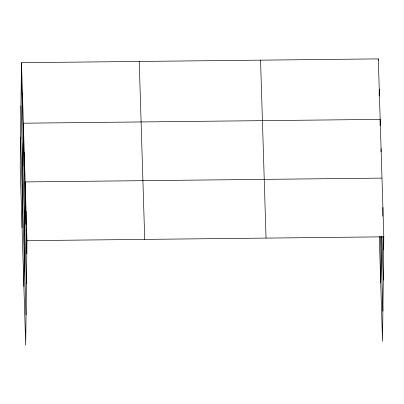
<?xml version="1.0" encoding="UTF-8"?>
<svg xmlns="http://www.w3.org/2000/svg" width="404" height="404" viewBox="0 0 404 404"><rect width="100%" height="100%" fill="white"/><g stroke="black" fill="none" stroke-linecap="round" stroke-linejoin="round"><path stroke-width="0.61" d="M21.478 62.706L20.2 167.165L25.694 345.107L26.972 240.648L21.478 62.706L378.306 58.893L383.8 236.835L382.522 341.294L379.285 236.345M22.25 105.989L22.412 92.955M22.069 227.664L23.346 123.205L380.174 119.392L380.098 125.599M24.094 165.6L24.25 152.566M23.881 286.386L25.159 181.926L381.987 178.113M25.906 224.321L26.063 211.287M378.29 60.13L378.306 58.893M379.154 95.97L379.24 89.143M381.043 151.853L381.078 148.753M380.709 282.573L381.275 236.239M382.785 216.16L382.891 207.474M26.972 240.648L383.8 236.835M383.234 236.749L383.638 249.869M381.921 236.31L383.27 280.038M380.598 236.784L382.891 311.125M260.55 60.151L266.044 238.092M139.228 61.448L144.723 239.39M21.316 75.74L26.81 253.682M20.947 105.909L26.442 283.85M20.569 136.996L26.063 314.938"/></g></svg>
